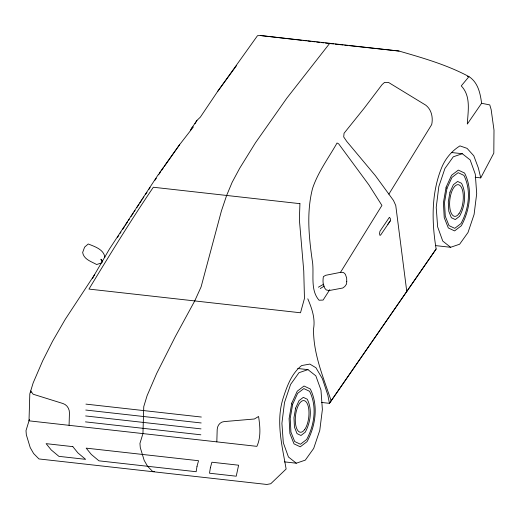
<?xml version="1.0" encoding="UTF-8"?>
<svg xmlns="http://www.w3.org/2000/svg" width="520" height="520" viewBox="0 0 520 520"><rect width="100%" height="100%" fill="white"/><g stroke="black" fill="none" stroke-linecap="round" stroke-linejoin="round"><path stroke-width="0.78" d="M69.076 425.321L69.446 413.023A9.009 8.034 71.4 0 0 63.031 403.553L33.157 394.225L30.7 390.962L30.934 392.444M216.821 441.863L217.191 429.566A9.009 8.034 71.4 0 1 224.133 421.59L254.364 418.997L258.583 416.481C260.026 426.329 261.157 437.047 256.893 446.355L29.003 420.836L26 430.638L26.338 434.811L30.219 447.597L33.611 453.512L38.955 458.946L266.838 484.465L270.757 483.737L286.124 469.027C282.191 445.9 275.795 422.071 282.925 398.866C286.825 386.704 291.272 373.796 301.62 365.56L309.836 364.084L315.919 367.731L322.394 378.703L327.828 395.07L329.433 403.332L321.464 402.435M29.504 419.478L29.003 420.836L29.816 393.854L33.137 382.967L42.712 360.744L52.552 341.282L65.195 319.417L94.4 274.924L109.382 249.139L158.626 174.057M92.56 278.506L94.4 274.924M475.196 177.261L480.753 177.886L493.812 153.133L494 130.137L491.14 109.505L489.769 104.916L481.598 103.272L467.311 124.059C467.968 111.299 471.192 96.161 461.253 85.898L468.988 76.616C478.082 82.563 480.279 93.255 481.598 103.272M190.281 130.215L196.957 120.393L200.33 117.163L217.542 91.585L257.485 35.705L260.462 35.535L399.048 51.051C422.779 57.909 447.154 64.877 468.988 76.616L467.376 76.434M194.961 123.734L196.957 120.393M388.875 194.149L431.697 124.573C433.212 117.683 431.581 109.642 425.796 105.19L388.499 82.427L384.579 82.381L382.109 84.572L364.338 108.023L344.058 133.256L343.7 136.942L346.756 141.421L375.407 175.689L393.478 200.453L395.753 205.465L406.77 291.447M340.464 272.402L381.934 205.426L368.862 184.847L338.702 143.891L337.044 142.994C328.543 157.983 318.019 172.016 312.533 188.506C306.202 213.122 309.094 238.641 312.683 263.452L312.767 264.602C313.697 276.347 310.622 290.615 319.039 300.222L323.102 300.066L329.791 289.627M117.552 237.322L118.84 235.326M120.127 233.331L120.984 232.005M122.701 229.346L124.462 226.636M125.34 225.277L127.537 221.891M128.421 220.539L129.298 219.186M131.06 216.476L133.256 213.089M134.141 211.731L135.018 210.379M136.78 207.669L138.977 204.282M436.137 249.002L329.433 403.332L436.137 249.002C431.756 222.3 431.158 193.98 441.331 168.454C444.957 159.12 451.432 151.177 459.947 145.886L467.058 148.356L473.804 155.805L478.316 167.863L480.753 177.886M139.867 202.943L142.084 199.596M142.968 198.263L143.858 196.924M145.633 194.246L146.965 192.244M148.74 189.566L150.072 187.558M154.986 180.206L156.338 178.197M158.587 174.857L160.843 171.516M390.143 221.072L380.705 234.962L379.977 235.411L379.522 233.63L379.977 231.192L389.409 217.302L390.299 218.458L390.507 220.565L387.875 224.276M161.733 170.228L163.508 167.655M164.398 166.368L179.628 144.638L193.394 126.906L191.912 127.452M159.263 173.128L179.628 144.638M217.542 91.585L236.678 65.429M329.752 43.297L286.832 98.156L255.502 142.72L239.701 168.239L232.154 182.286L226.636 195.455L221.422 210.919L201.097 286.871L194.727 300.931L175.292 336.654L156.65 373.503L147.076 395.726L143.761 406.614L142.948 433.596L139.945 443.397L140.283 447.571L144.163 460.356L147.556 466.271L152.893 471.705L154.466 471.413M320.275 288.561L324.37 286.019M318.396 287.209L323.726 284.167M101.459 262.938L96.655 264.531C91.358 261.521 83.778 259.48 82.648 252.486L84.604 247.136L88.244 243.978C94.517 246.525 103.636 249.288 104.903 257.166M462.3 153.725L453.291 156.793L444.912 168.519L438.822 186.576L436.222 207.395L437.632 226.85L442.767 241.085L450.619 247.286L459.628 244.218L468.007 232.499L474.097 214.435L476.697 193.615L475.287 174.161L470.151 159.926L462.3 153.725L451.965 152.568M307.976 369.635L298.974 372.704L290.596 384.429L284.499 402.487L281.905 423.306L283.315 442.76L288.45 456.996L296.303 463.197L305.312 460.129L313.69 448.409L319.781 430.346L322.381 409.526L320.97 390.072L315.829 375.837L307.976 369.635L297.642 368.478M330.304 43.602L333.502 43.947M335.094 44.122L338.293 44.466M339.892 44.642L343.09 44.986M344.688 45.162L347.887 45.507M349.486 45.682L399.048 51.051M435.513 245.596L450.619 247.286M85.937 404.118L201.35 417.04M85.774 410.04L201.188 422.962M85.612 415.954L201.025 428.883M85.456 421.876L200.863 434.798M284.375 461.864L296.303 463.197M260.462 35.535L301.405 40.261M303.011 40.45L306.221 40.82M307.827 41.002L311.038 41.373M312.644 41.561L315.048 41.841M316.654 42.023L319.865 42.393M321.471 42.582L323.882 42.861M325.488 43.043L328.699 43.414M102.642 261.593L100.926 259.22L102.303 262.373M307.801 298.818C311.851 308.36 315.452 318.416 313.534 328.939C313.222 354.068 323.394 377.344 331.13 400.757M299.93 203.665L299.37 219.648L303.752 270.901L304.46 298.447L300.508 312.774L88.946 289.081C109.798 254.755 130.761 220.493 153.341 187.245L299.93 203.665M346.756 281.554L346.522 284.057L344.819 286.488L342.778 288.008L329.095 290.563L326.261 289.939C322.641 286.741 322.686 281.047 323.375 276.614L325.709 275.294L340.71 272.305L343.616 272.578L345.371 274.281L346.651 277.979L346.756 281.554M197.022 466.278L196.15 471.718L98.963 460.831L91.306 454.435L86.184 448.136L198.542 460.72L197.022 466.278M210.379 467.772L209.508 473.213L236.223 476.203L238.615 465.205L211.9 462.215L210.379 467.772M291.779 403.13L289.094 418.626L289.906 433.531L294.002 443.853L300.274 446.817L307.041 441.643C315.64 425.828 318.572 405.496 310.284 388.986L304.012 386.016L297.239 391.196L291.779 403.13M292.656 404.255L290.199 418.438L290.94 432.088L294.69 441.532L300.43 444.249L306.631 439.51C314.496 425.035 317.181 406.419 309.595 391.307L303.856 388.59L297.655 393.328L292.656 404.255M295.646 408.09L293.963 417.8L294.469 427.147L297.037 433.615L300.969 435.481L305.214 432.231C310.603 422.318 312.442 409.572 307.249 399.217L303.316 397.358L299.065 400.601L295.646 408.09M446.095 187.219L443.417 202.716L444.229 217.62L448.318 227.942L454.591 230.906L461.363 225.732C469.957 209.917 472.888 189.586 464.601 173.076L458.328 170.105L451.555 175.286L446.095 187.219M446.973 188.344L444.516 202.527L445.263 216.171L449.007 225.622L454.747 228.339L460.947 223.6C468.819 209.125 471.497 190.508 463.912 175.389L458.172 172.672L451.971 177.417L446.973 188.344M449.963 192.179L448.279 201.89L448.793 211.237L451.353 217.705L455.286 219.564L459.531 216.32C464.925 206.408 466.759 193.655 461.565 183.306L457.632 181.447L453.388 184.691L449.963 192.179M72.826 446.641L46.111 443.651L51.233 449.95L58.897 456.346L85.612 459.335L77.948 452.94L72.826 446.641M304.688 429.526A15.925 6.656 -83.6 0 0 306.371 402.155A15.925 6.656 -83.6 0 0 295.36 417.567A15.925 6.656 -83.6 0 0 304.688 429.526M459.01 213.616A15.925 6.656 -83.6 0 0 460.694 186.244A15.925 6.656 -83.6 0 0 449.676 201.656A15.925 6.656 -83.6 0 0 459.01 213.616"/></g></svg>
